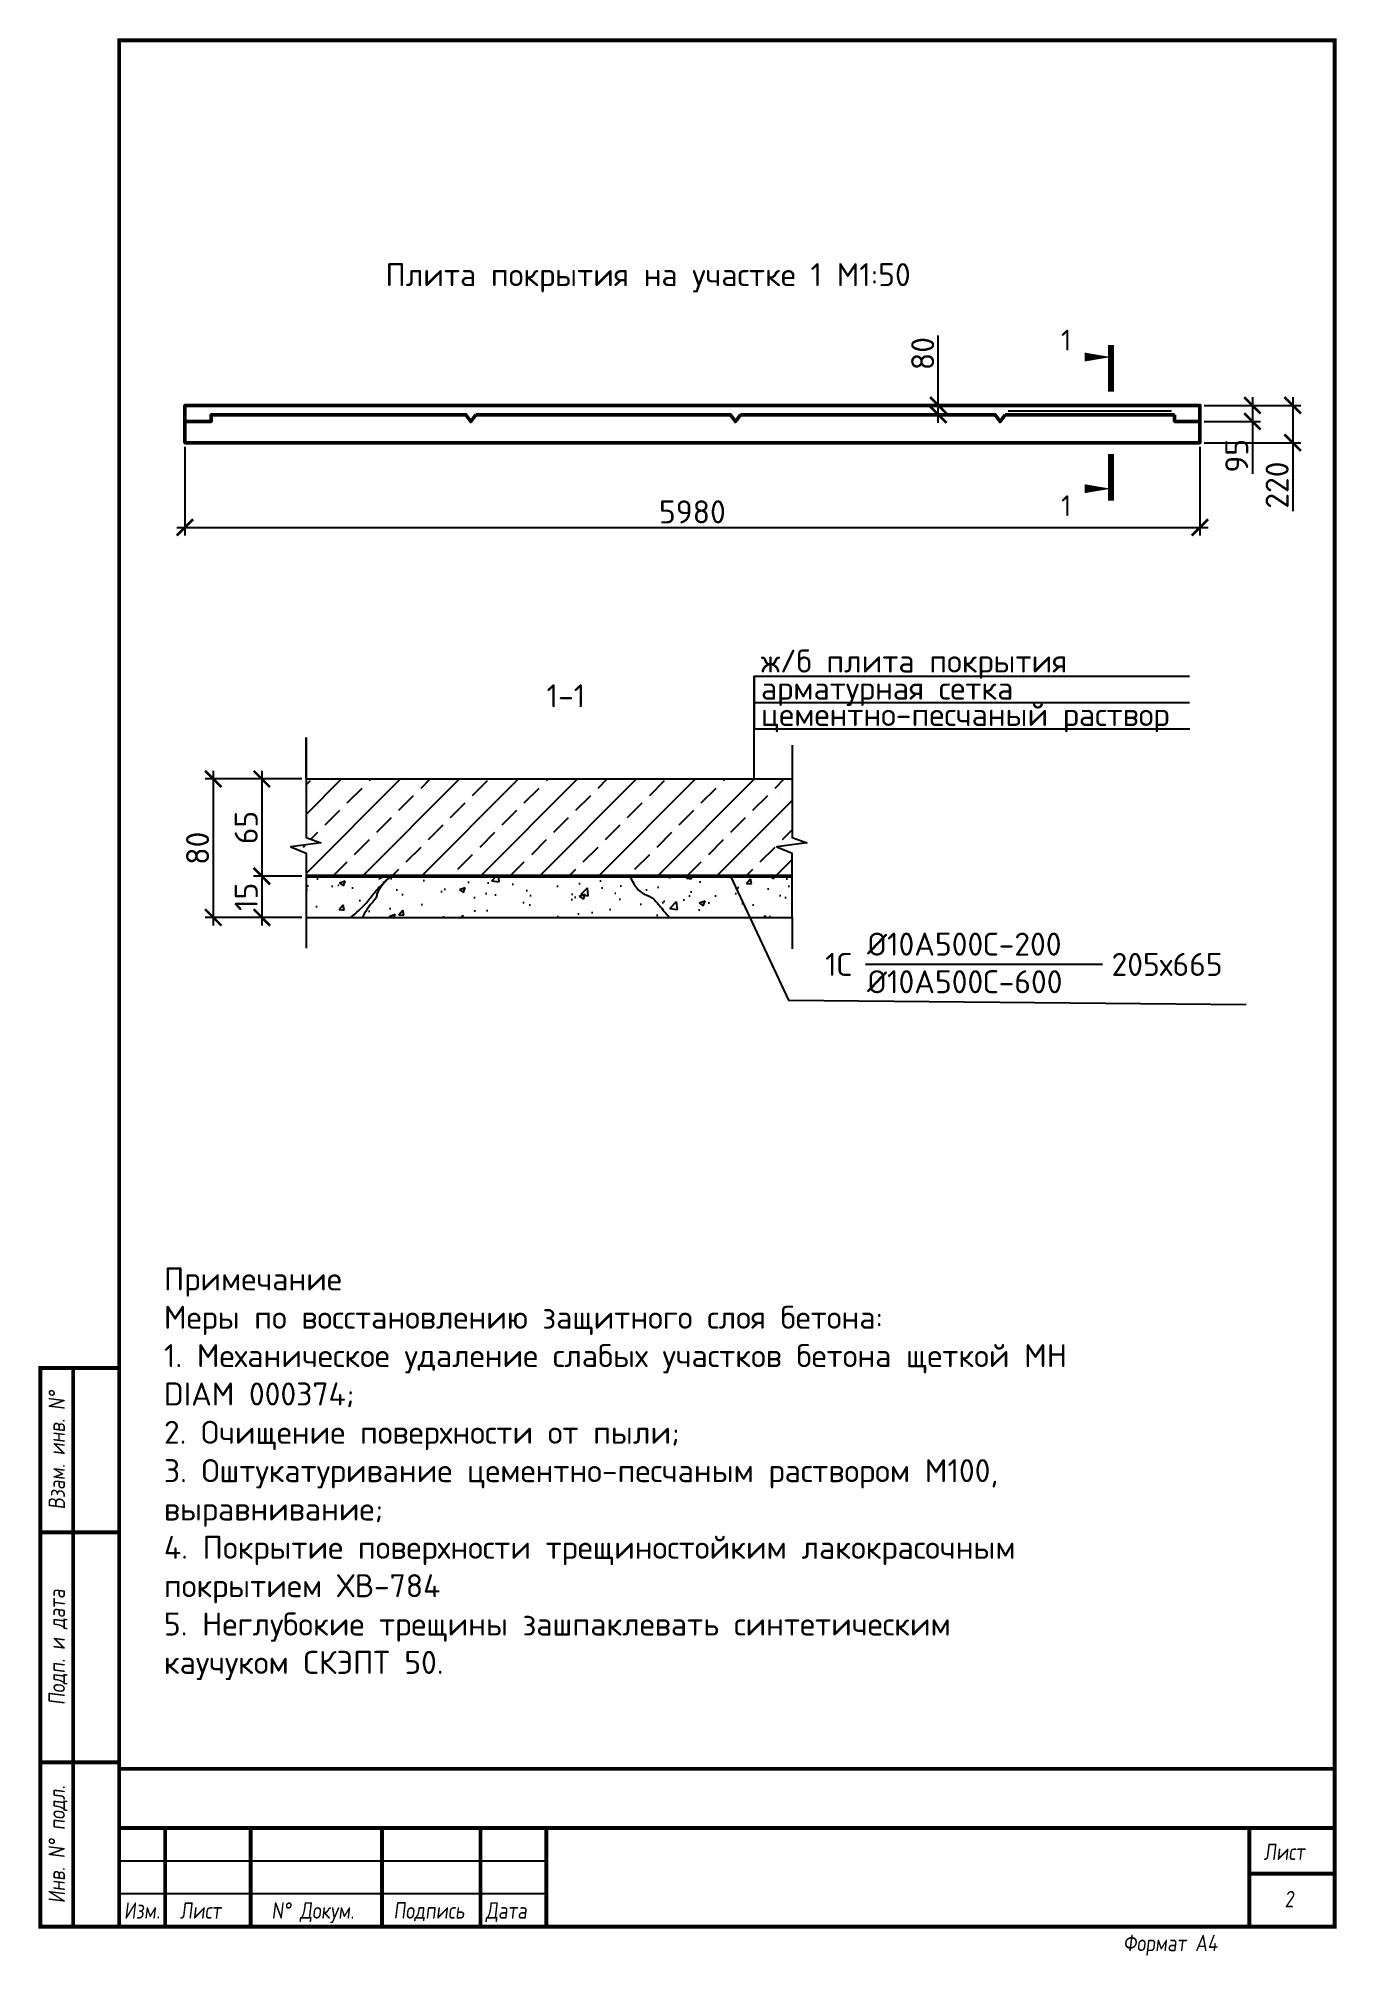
# Paper-space layout 'экспл плита' of a CAD drawing. Header units: millimetres. Extents: x 8 to 205, y 1 to 293.
import ezdxf
from ezdxf.enums import TextEntityAlignment as Align

# ---------------------------------------------------------------- set-up
doc = ezdxf.new("R2010")
doc.units = ezdxf.units.MM
doc.header["$LTSCALE"] = 0.5
doc.layers.add('размеры', color=7, linetype='Continuous')
doc.layers.add('тонкие', color=7, linetype='Continuous')
doc.layers.add('ТОЛСТЫЕ3', color=7, linetype='Continuous', lineweight=30)
doc.layers.add('ТОНКИЕе', color=7, linetype='Continuous', lineweight=25)
doc.styles.add('2.5 simplex 0.8', font='simplex.shx', dxfattribs={"width": 0.8, "height": 2.5})
doc.styles.add('Наклонный3.5', font='isocpeur.ttf', dxfattribs={"height": 3})
doc.dimstyles.new('СТРОИТЕЛЬНЫЙ', dxfattribs={"dimtxt": 3.5, "dimasz": 2.5, "dimexe": 1.25, "dimexo": 0.625, "dimtad": 1, "dimdec": 0, "dimlfac": 100, "dimdsep": 46, "dimtxsty": 'Наклонный3.5', "dimblk1": 'ARCHTICK', "dimblk2": 'ARCHTICK', "dimsah": 1, "dimcen": 0, "dimdle": 1.25, "dimadec": 0, "dimazin": 0, "dimtfac": 0.75, "dimtdec": 0, "dimtmove": 0, "dimatfit": 3, "dimldrblk": 'ARCHTICK', "dimfxl": 1, "dimtolj": 1, "dimtzin": 0, "dimarcsym": 0})

# ---------------------------------------------------------------- blocks, each defined once
blk = doc.blocks.new('_ArchTick')
at = {"color": 0, "linetype": 'ByBlock', "const_width": 0.15}
blk.add_lwpolyline([(-0.5, -0.5), (0.5, 0.5)], dxfattribs=at)
blk = doc.blocks.new('*D653')
at = {"layer": 'Defpoints', "color": 0}
for p in [(184.42, 236.99), (184.42, 234.55), (192.41, 234.55)]:
    blk.add_point(p, dxfattribs=at)
at = {"layer": 'размеры', "color": 0, "lineweight": -2}
for p, q in [((185.05, 236.99), (193.66, 236.99)), ((192.41, 238.24), (192.41, 234.55)), ((185.05, 234.55), (193.66, 234.55)), ((192.41, 234.55), (192.41, 226.6))]:
    blk.add_line(p, q, dxfattribs=at)
at = {"layer": 'размеры', "color": 0, "lineweight": -2, "xscale": 2.5, "yscale": 2.5, "zscale": 2.5}
for p, rotation in [((192.41, 236.99), 90), ((192.41, 234.55), 270)]:
    blk.add_blockref('_ArchTick', p, dxfattribs=dict(at, rotation=rotation))
at = {"layer": 'размеры', "color": 0, "insert": (190.03, 229.32), "char_height": 3.5, "attachment_point": 5, "rotation": 90, "style": 'Наклонный3.5'}
blk.add_mtext('\\A1;95', dxfattribs=at)
blk = doc.blocks.new('*D654')
at = {"layer": 'Defpoints', "color": 0}
for p in [(184.42, 236.99), (184.42, 231.31), (198.54, 231.31)]:
    blk.add_point(p, dxfattribs=at)
at = {"layer": 'размеры', "color": 0, "lineweight": -2}
for p, q in [((185.05, 236.99), (199.79, 236.99)), ((198.54, 238.24), (198.54, 231.31)), ((185.05, 231.31), (199.79, 231.31)), ((198.54, 231.31), (198.54, 220.91))]:
    blk.add_line(p, q, dxfattribs=at)
at = {"layer": 'размеры', "color": 0, "lineweight": -2, "xscale": 2.5, "yscale": 2.5, "zscale": 2.5}
for p, rotation in [((198.54, 236.99), 90), ((198.54, 231.31), 270)]:
    blk.add_blockref('_ArchTick', p, dxfattribs=dict(at, rotation=rotation))
at = {"layer": 'размеры', "color": 0, "insert": (196.17, 224.86), "char_height": 3.5, "attachment_point": 5, "rotation": 90, "style": 'Наклонный3.5'}
blk.add_mtext('\\A1;220', dxfattribs=at)
blk = doc.blocks.new('*D655')
at = {"layer": 'Defpoints', "color": 0}
for p in [(144.61, 236.99), (184.42, 236.99), (153.25, 235.57)]:
    blk.add_point(p, dxfattribs=at)
at = {"layer": 'размеры', "color": 0, "lineweight": -2}
for p, q in [((144.61, 236.99), (144.61, 247.6)), ((183.8, 236.99), (143.36, 236.99)), ((144.61, 234.32), (144.61, 236.99)), ((152.63, 235.57), (143.36, 235.57))]:
    blk.add_line(p, q, dxfattribs=at)
at = {"layer": 'размеры', "color": 0, "lineweight": -2, "xscale": 2.5, "yscale": 2.5, "zscale": 2.5}
for p, rotation in [((144.61, 236.99), 90), ((144.61, 235.57), 270)]:
    blk.add_blockref('_ArchTick', p, dxfattribs=dict(at, rotation=rotation))
at = {"layer": 'размеры', "color": 0, "insert": (142.23, 244.87), "char_height": 3.5, "attachment_point": 5, "rotation": 90, "style": 'Наклонный3.5'}
blk.add_mtext('\\A1;80', dxfattribs=at)
blk = doc.blocks.new('*D656')
at = {"layer": 'Defpoints', "color": 0}
for p in [(29.94, 231.31), (184.42, 231.31), (184.42, 218.42)]:
    blk.add_point(p, dxfattribs=at)
at = {"layer": 'размеры', "color": 0, "lineweight": -2}
for p, q in [((29.94, 230.69), (29.94, 217.17)), ((184.42, 230.69), (184.42, 217.17)), ((28.69, 218.42), (185.67, 218.42))]:
    blk.add_line(p, q, dxfattribs=at)
at = {"layer": 'размеры', "color": 0, "lineweight": -2, "xscale": 2.5, "yscale": 2.5, "zscale": 2.5, "rotation": 180}
blk.add_blockref('_ArchTick', (29.94, 218.42), dxfattribs=at)
at = {"layer": 'размеры', "color": 0, "lineweight": -2, "xscale": 2.5, "yscale": 2.5, "zscale": 2.5}
blk.add_blockref('_ArchTick', (184.42, 218.42), dxfattribs=at)
at = {"layer": 'размеры', "color": 0, "insert": (107.18, 220.79), "char_height": 3.5, "attachment_point": 5, "style": 'Наклонный3.5'}
blk.add_mtext('\\A1;5980', dxfattribs=at)
blk = doc.blocks.new('*D657')
at = {"layer": 'Defpoints', "color": 0}
for p in [(48.39, 180.15), (41.65, 165.35), (48.39, 165.35)]:
    blk.add_point(p, dxfattribs=at)
at = {"layer": 'размеры', "color": 0, "lineweight": -2}
for p, q in [((41.65, 181.4), (41.65, 164.1)), ((47.76, 180.15), (40.4, 180.15)), ((47.76, 165.35), (40.4, 165.35))]:
    blk.add_line(p, q, dxfattribs=at)
at = {"layer": 'размеры', "color": 0, "lineweight": -2, "xscale": 2.5, "yscale": 2.5, "zscale": 2.5}
for p, rotation in [((41.65, 180.15), 90), ((41.65, 165.35), 270)]:
    blk.add_blockref('_ArchTick', p, dxfattribs=dict(at, rotation=rotation))
at = {"layer": 'размеры', "color": 0, "insert": (39.27, 172.75), "char_height": 3.5, "attachment_point": 5, "rotation": 90, "style": 'Наклонный3.5'}
blk.add_mtext('\\A1;65', dxfattribs=at)
blk = doc.blocks.new('*D658')
at = {"layer": 'Defpoints', "color": 0}
for p in [(48.39, 165.35), (41.65, 159.08), (48.39, 159.08)]:
    blk.add_point(p, dxfattribs=at)
at = {"layer": 'размеры', "color": 0, "lineweight": -2}
for p, q in [((41.65, 166.6), (41.65, 157.83)), ((47.76, 165.35), (40.4, 165.35)), ((47.76, 159.08), (40.4, 159.08))]:
    blk.add_line(p, q, dxfattribs=at)
at = {"layer": 'размеры', "color": 0, "lineweight": -2, "xscale": 2.5, "yscale": 2.5, "zscale": 2.5}
for p, rotation in [((41.65, 165.35), 90), ((41.65, 159.08), 270)]:
    blk.add_blockref('_ArchTick', p, dxfattribs=dict(at, rotation=rotation))
at = {"layer": 'размеры', "color": 0, "insert": (39.27, 162.22), "char_height": 3.5, "attachment_point": 5, "rotation": 90, "style": 'Наклонный3.5'}
blk.add_mtext('\\A1;15', dxfattribs=at)
blk = doc.blocks.new('*D659')
at = {"layer": 'Defpoints', "color": 0}
for p in [(48.39, 180.15), (34.25, 159.08), (48.39, 159.08)]:
    blk.add_point(p, dxfattribs=at)
at = {"layer": 'размеры', "color": 0, "lineweight": -2}
for p, q in [((34.25, 181.4), (34.25, 157.83)), ((47.76, 180.15), (33, 180.15)), ((47.76, 159.08), (33, 159.08))]:
    blk.add_line(p, q, dxfattribs=at)
at = {"layer": 'размеры', "color": 0, "lineweight": -2, "xscale": 2.5, "yscale": 2.5, "zscale": 2.5}
for p, rotation in [((34.25, 180.15), 90), ((34.25, 159.08), 270)]:
    blk.add_blockref('_ArchTick', p, dxfattribs=dict(at, rotation=rotation))
at = {"layer": 'размеры', "color": 0, "insert": (31.87, 169.61), "char_height": 3.5, "attachment_point": 5, "rotation": 90, "style": 'Наклонный3.5'}
blk.add_mtext('\\A1;80', dxfattribs=at)

psp = doc.layouts.new('экспл плита')

# ---------------------------------------------------------------- hatches: boundary and pattern name
at = {"layer": 'тонкие', "transparency": 33554687}
h = psp.add_hatch(dxfattribs=at)
h.set_pattern_fill('ANSI33')
h.set_pattern_definition([(45, (-18.314, 63.146), (-4.49013, 4.49013), []), (45, (-13.824, 63.146), (-4.49013, 4.49013), [3.175, -1.5875])])
h.paths.add_polyline_path([(48.385, 180.146), (48.385, 171.245), (50.615, 170.426), (46.043, 169.813), (48.385, 168.85), (48.385, 165.354), (122.373, 165.354), (122.373, 168.85), (120.031, 169.813), (124.603, 170.426), (122.373, 171.245), (122.373, 180.146)])
h = psp.add_hatch(dxfattribs=at)
h.set_pattern_fill('AR-CONC', scale=0.05)
h.set_pattern_definition([(50, (-18.314, 63.146), (9.10923, -0.79695), [0.9525, -10.4775]), (355, (-18.314, 63.146), (-1.76217, 9.55284), [0.762, -8.38203]), (100.4514, (-17.555, 63.08), (7.34706, 8.7559), [0.8095, -8.9045]), (46.184, (-18.314, 65.686), (13.55395, -2.1021), [1.4287, -15.7163]), (96.6356, (-17.184, 65.511), (11.8702, 12.3713), [1.2143, -13.3568]), (351.184, (-18.314, 65.686), (11.8702, 12.3713), [1.143, -12.573]), (21, (-17.044, 65.051), (7.58072, -5.11326), [0.9525, -10.4775]), (326, (-17.044, 65.051), (3.0901, 9.2094), [0.762, -8.382]), (71.4514, (-16.412, 64.625), (10.6708, 4.09614), [0.8095, -8.9045]), (37.5, (-18.314, 63.146), (0.15443, 4.22775), [0, -8.2804, 0, -8.509, 0, -8.41375]), (7.5, (-18.314, 63.146), (3.34098, 5.00903), [0, -4.8514, 0, -8.0899, 0, -3.20675]), (327.5, (-21.146, 63.146), (6.77953, -0.28644), [0, -3.175, 0, -9.906, 0, -13.1445]), (317.5, (-22.416, 63.146), (7.40646, 1.27132), [0, -4.1275, 0, -6.5786, 0, -9.3345])])
h.paths.add_polyline_path([(48.385, 165.354), (48.385, 159.081), (122.373, 159.081), (122.373, 165.354)])

# ---------------------------------------------------------------- linework, layer by layer
at = {"color": 0, "ltscale": 10}
for p, q in [((19.934, 292.537), (19.934, 5.537)), ((204.934, 292.537), (19.934, 292.537)), ((19.934, 292.537), (19.934, 189.537)), ((204.934, 5.537), (204.934, 292.537)), ((7.934, 65.537), (7.934, 90.537)), ((12.934, 5.537), (12.934, 90.537)), ((7.934, 65.537), (19.934, 65.537)), ((7.934, 30.537), (7.934, 65.537)), ((7.934, 30.537), (19.934, 30.537)), ((7.934, 5.537), (7.934, 30.537)), ((204.934, 29.537), (19.934, 29.537)), ((19.934, 29.537), (204.934, 29.537)), ((204.934, 20.54), (19.934, 20.54)), ((19.934, 20.537), (19.934, 5.537)), ((26.934, 5.537), (26.934, 20.537)), ((39.934, 5.537), (39.934, 20.537)), ((59.934, 5.537), (59.934, 20.537)), ((74.934, 20.537), (74.934, 5.537)), ((84.934, 20.537), (84.934, 5.537)), ((191.934, 5.537), (191.934, 20.537)), ((19.934, 15.537), (84.934, 15.537)), ((191.934, 13.599), (204.934, 13.599)), ((84.934, 10.537), (19.934, 10.537)), ((12.934, 5.537), (7.934, 5.537)), ((19.934, 5.537), (12.934, 5.537)), ((19.934, 5.537), (84.934, 5.537))]:
    psp.add_line(p, q, dxfattribs=at)
at = {"color": 7}
for p, q in [((19.934, 292.537), (26.934, 292.537)), ((26.934, 292.537), (33.934, 292.537)), ((19.934, 20.537), (26.934, 20.537)), ((191.934, 13.599), (204.934, 13.599))]:
    psp.add_line(p, q, dxfattribs=at)
at = {"ltscale": 30}
psp.add_line((19.934, 117.537), (19.934, 109.537), dxfattribs=at)
for p, q in [((26.934, 20.537), (26.934, 5.537)), ((191.934, 20.537), (191.934, 5.537)), ((204.934, 13.599), (191.934, 13.599)), ((84.934, 10.537), (84.934, 10.537))]:
    psp.add_line(p, q)
at = {"color": 0, "ltscale": 10, "const_width": 0.6}
for points in [[(19.934, 292.537), (204.934, 292.537), (204.934, 5.537), (19.934, 5.537), (19.934, 292.537), (204.934, 292.537)], [(204.934, 20.537), (19.934, 20.537), (19.934, 5.537)]]:
    psp.add_lwpolyline(points, dxfattribs=at)
at = {"ltscale": 10, "const_width": 0.6}
psp.add_lwpolyline([(19.934, 5.537), (7.934, 5.537), (7.934, 90.537), (19.934, 90.537)], dxfattribs=at)
for points in [[(12.934, 90.537, 0.6, 0.6, 0), (12.934, 5.537, 0.6, 0.6, 0)], [(26.934, 20.537, 0.6, 0.6, 0), (26.934, 5.537, 0.6, 0.6, 0)], [(39.934, 20.537, 0.6, 0.6, 0), (39.934, 5.537, 0.6, 0.6, 0)], [(59.934, 20.537, 0.6, 0.6, 0), (59.934, 5.537, 0.6, 0.6, 0)], [(74.934, 20.537, 0.6, 0.6, 0), (74.934, 5.537, 0.6, 0.6, 0)], [(84.934, 20.537, 0.6, 0.6, 0), (84.934, 5.537, 0.6, 0.6, 0)], [(191.934, 20.537, 0.6, 0.6, 0), (191.934, 5.537, 0.6, 0.6, 0)]]:
    psp.add_lwpolyline(points, format="xyseb")
at = {"const_width": 0.6}
for points in [[(19.934, 65.537), (7.934, 65.537)], [(19.934, 30.537), (7.934, 30.537)], [(204.934, 13.599), (191.934, 13.599)]]:
    psp.add_lwpolyline(points, dxfattribs=at)
at = {"ltscale": 30, "const_width": 0.6}
psp.add_lwpolyline([(19.934, 29.537), (204.934, 29.537)], dxfattribs=at)
at = {"layer": 'ТОЛСТЫЕ3', "color": 0, "lineweight": 50}
for points in [[(29.94, 236.994), (184.421, 236.994), (184.421, 231.311), (29.94, 231.311), (29.94, 236.994), (29.94, 234.54), (33.952, 234.54), (33.952, 235.568), (33.952, 235.568), (72.701, 235.568)], [(33.952, 235.568), (72.701, 235.568), (73.456, 234.514), (74.227, 235.568)], [(74.227, 235.568), (112.977, 235.568), (113.732, 234.514), (114.503, 235.568)], [(74.227, 235.568), (112.977, 235.568)], [(114.503, 235.568), (153.253, 235.568), (154.008, 234.514), (154.779, 235.568)], [(114.503, 235.568), (153.253, 235.568)], [(154.779, 235.568), (180.561, 235.568)], [(184.421, 235.568), (184.421, 234.546), (180.561, 234.546), (180.561, 235.568)]]:
    psp.add_lwpolyline(points, dxfattribs=at)
at = {"layer": 'ТОНКИЕе', "color": 0}
for points in [[(170.874, 239.086, 0, 0, 0), (170.874, 246.13, 0, 0, 0), (170.874, 244.343, 0, 0, 0), (162.46, 244.343, 0, 0, 0), (170.874, 244.343, 0, 0.63, 0)], [(170.874, 244.343, 0, 1.35, 0), (166.878, 244.343, 1.35, 1.35, 0)], [(170.874, 229.568, 0, 0, 0), (170.874, 222.524, 0, 0, 0), (170.874, 224.311, 0, 0, 0), (162.46, 224.311, 0, 0, 0), (170.874, 224.311, 0, 0.63, 0)], [(170.874, 224.311, 0, 1.35, 0), (166.878, 224.311, 1.35, 1.35, 0)]]:
    psp.add_lwpolyline(points, format="xyseb", dxfattribs=at)
at = {"layer": 'ТОНКИЕе', "color": 0, "lineweight": 80}
for points in [[(170.874, 246.13), (170.874, 239.086)], [(170.874, 229.568), (170.874, 222.524)]]:
    psp.add_lwpolyline(points, dxfattribs=at)
at = {"layer": 'ТОНКИЕе', "color": 0}
for points in [[(155.236, 236.138), (180.081, 236.138)], [(184.421, 235.568), (184.421, 235.181)], [(116.592, 180.146), (116.592, 195.8), (182.821, 195.8)], [(116.592, 195.8), (116.592, 191.8), (182.821, 191.8)], [(116.592, 191.8), (116.592, 187.8), (182.907, 187.8)], [(48.385, 180.146), (48.385, 186.397), (48.385, 171.245)], [(122.373, 185.295), (122.373, 171.245), (124.603, 170.426), (120.031, 169.813), (122.373, 168.85)], [(48.385, 180.146), (48.385, 171.245), (50.615, 170.426), (46.043, 169.813), (48.385, 168.85)], [(48.385, 180.146), (122.373, 180.146)], [(48.385, 168.85), (48.385, 159.081), (122.373, 159.081), (122.373, 168.85)], [(112.961, 165.354), (121.81, 146.494), (191.483, 145.843)], [(48.385, 159.081), (48.385, 154.389)], [(122.373, 159.081), (122.373, 154.304)], [(133.529, 151.96), (169.608, 151.96)]]:
    psp.add_lwpolyline(points, dxfattribs=at)
psp.add_lwpolyline([(120.4, 177.531), (120.4, 177.531)], close=True, dxfattribs=at)
at = {"layer": 'ТОНКИЕе', "color": 0, "lineweight": 50}
psp.add_lwpolyline([(48.385, 165.354), (122.373, 165.354)], dxfattribs=at)
at = {"layer": 'ТОНКИЕе', "color": 0}
for points in [[(55.25, 159.095), (57.506, 161.254), (58.747, 162.789), (60.225, 164.384), (61.171, 165.27), (59.177, 162.599), (59.102, 162.258), (58.477, 161.366), (56.948, 159.133)], [(97.693, 165.246), (99.519, 162.834), (100.978, 162.093), (102.11, 160.951), (103.7, 159.068)]]:
    psp.add_spline(points, degree=3, dxfattribs=at)

# ---------------------------------------------------------------- texts
at = {"ltscale": 0.5, "style": '2.5 simplex 0.8', "oblique": 7, "width": 0.8}
for s, p in [('Взам. инв. N%%d', (10.434, 78.037)), ('Подп. и дата', (10.434, 48.037)), ('Инв. N%%d подл.', (10.434, 18.037))]:
    psp.add_text(s, height=2.5, rotation=90, dxfattribs=at).set_placement(p, align=Align.MIDDLE_CENTER)
at = {"ltscale": 0.1, "style": '2.5 simplex 0.8', "oblique": 7, "width": 0.8}
for s, p in [('Лист', (194.135, 16.911)), ('Изм.', (20.652, 7.982)), ('Лист', (29.193, 7.982)), ('N%%d Докум.', (43.12, 7.982)), ('Подпись', (61.68, 7.982)), ('Дата', (75.722, 7.982)), ('2', (197.295, 9.715))]:
    psp.add_text(s, height=2.5, dxfattribs=at).set_placement(p, align=Align.MIDDLE_LEFT)
psp.add_text('Формат А4', height=2.5, dxfattribs=at).set_placement((179.934, 3.037), align=Align.MIDDLE_CENTER)
at = {"layer": 'ТОНКИЕе', "color": 0, "style": 'Наклонный3.5'}
for s, width, gutter_width, insert, char_height, attachment_point in [('Плита покрытия на участке 1 М1:50', 88.70995, 17.5, (60.455, 258.632), 3.5, 1), ('1', 1.10456, 15.75, (163.277, 248.5), 3.15, 1), ('1', 1.10456, 15.75, (163.277, 220.154), 3.15, 7), ('ж/б плита покрытия', 54.67445, 17.5, (117.614, 199.839), 3.5, 1), ('1-1', 11.52133, 17.5, (84.982, 194.549), 3.5, 1), ('арматурная сетка', 54.67445, 17.5, (117.614, 195.71), 3.5, 1), ('цементно-песчаный раствор', 74.76425, 17.5, (117.614, 191.704), 3.5, 1), ('%%C10А500С-200', 10.82388, 17.5, (133.768, 156.766), 3.5, 1), ('1С', 3.86562, 17.5, (127.393, 153.677), 3.5, 1), ('205х665', 3.86562, 17.5, (170.971, 153.677), 3.5, 1), ('%%C10А500С-600', 10.82388, 17.5, (133.768, 151.045), 3.5, 1), ('Примечание\\PМеры по восстановлению защитного слоя бетона:\\P1. Механическое удаление слабых участков бетона щеткой МН DIAM 000374;\\P2. Очищение поверхности от пыли;\\P3. Оштукатуривание цементно-песчаным раствором М100, выравнивание;\\P4. Покрытие поверхности трещиностойким лакокрасочным покрытием ХВ-784\\P5. Неглубокие трещины зашпаклевать синтетическим каучуком СКЭПТ 50.', 137.53642, 17.5, (26.748, 105.824), 3.5, 1)]:
    psp.add_mtext_dynamic_manual_height_columns(s, width=width, gutter_width=gutter_width, heights=[0], dxfattribs=dict(at, insert=insert, char_height=char_height, attachment_point=attachment_point))

# ---------------------------------------------------------------- dimensions: what is measured, and where the dimension line sits
at = {"layer": 'размеры', "color": 0}
dim = psp.add_linear_dim(base=(144.608, 236.994), p1=(153.253, 235.568), p2=(184.421, 236.994), angle=90, text='80', dimstyle='СТРОИТЕЛЬНЫЙ', dxfattribs=at)
dim.commit()
dim.dimension.update_dxf_attribs({"geometry": '*D655', "text_midpoint": (144.608, 244.871), "dimtype": 160})
for base, p1, p2, text, picture, middle in [((192.406, 234.546), (184.421, 236.994), (184.421, 234.546), '95', '*D653', (190.031, 229.321)), ((198.544, 231.311), (184.421, 236.994), (184.421, 231.311), '220', '*D654', (196.169, 224.861)), ((34.246, 159.081), (48.385, 180.146), (48.385, 159.081), '80', '*D659', (31.871, 169.613)), ((41.645, 165.354), (48.385, 180.146), (48.385, 165.354), '65', '*D657', (39.27, 172.75)), ((41.645, 159.081), (48.385, 165.354), (48.385, 159.081), '15', '*D658', (39.27, 162.217))]:
    dim = psp.add_linear_dim(base=base, p1=p1, p2=p2, angle=90, text=text, dimstyle='СТРОИТЕЛЬНЫЙ', dxfattribs=at)
    dim.commit()
    dim.dimension.update_dxf_attribs({"geometry": picture, "text_midpoint": middle})
dim = psp.add_linear_dim(base=(184.421, 218.419), p1=(29.94, 231.311), p2=(184.421, 231.311), text='5980', dimstyle='СТРОИТЕЛЬНЫЙ', dxfattribs=at)
dim.commit()
dim.dimension.update_dxf_attribs({"geometry": '*D656', "text_midpoint": (107.181, 218.419), "dimtype": 160})

doc.saveas('drawing.dxf')
